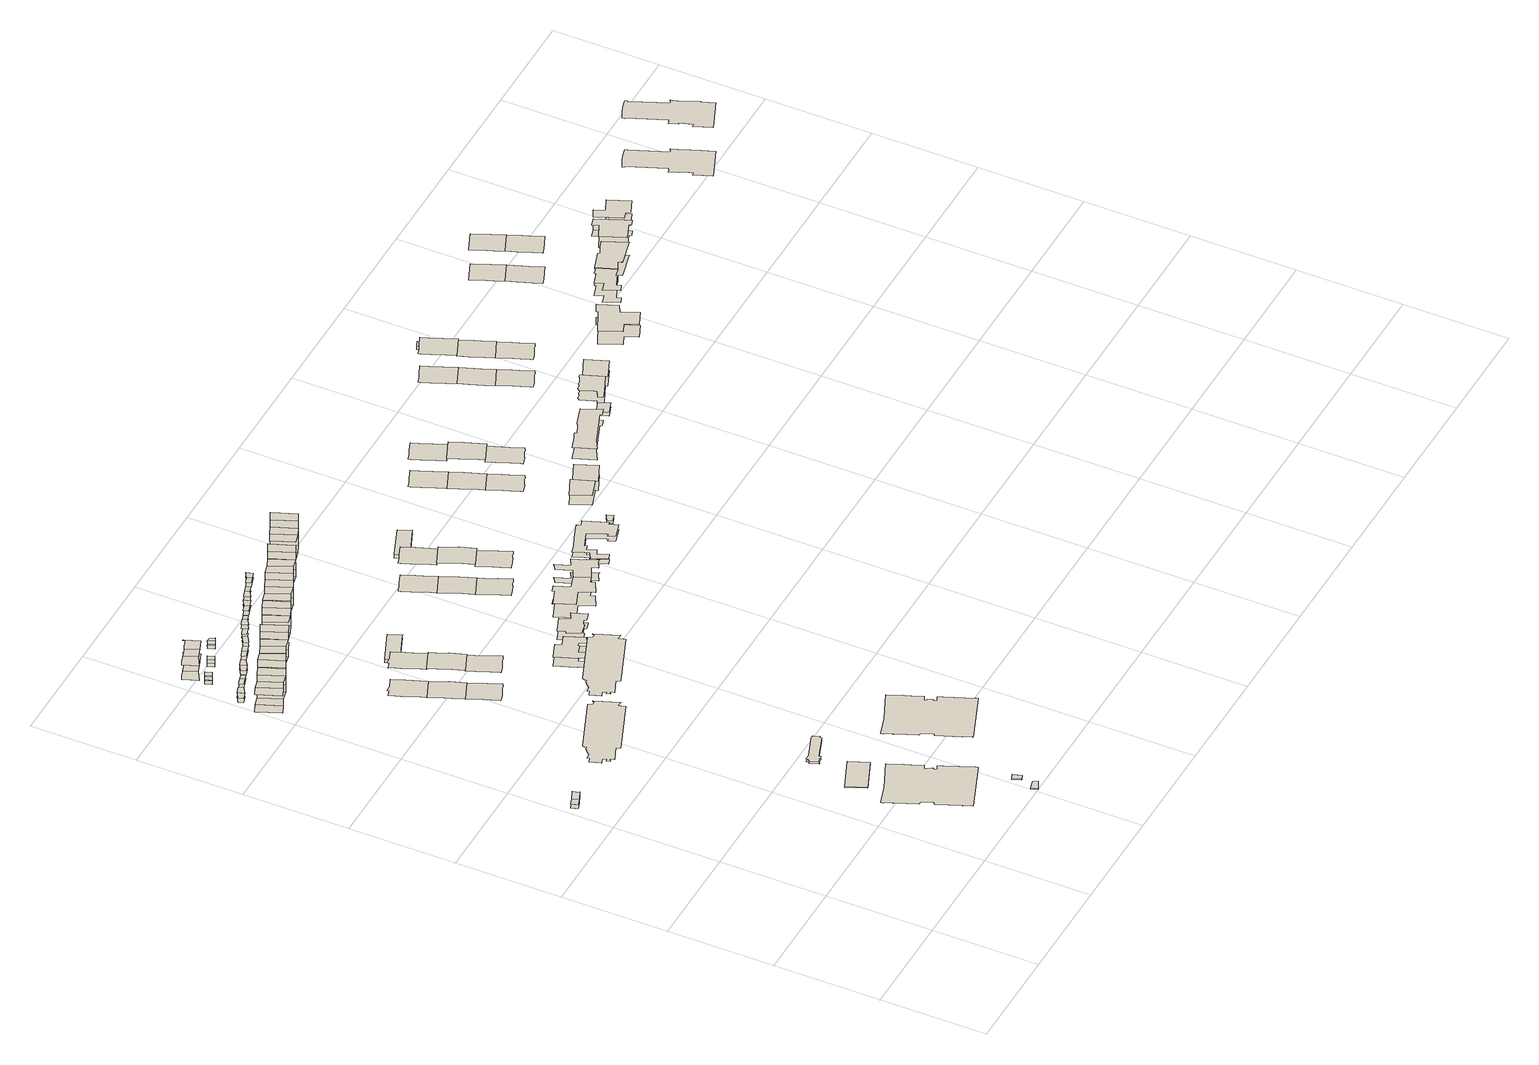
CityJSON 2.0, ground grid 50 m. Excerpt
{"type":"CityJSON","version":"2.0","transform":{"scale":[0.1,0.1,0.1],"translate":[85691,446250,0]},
"CityObjects":{
"building1":{"type":"Building","attributes":{"yearOfConstruction":"1960-01-01Z","measuredHeight":2.06,"storeysAboveGround":0},"geometry":[{"type":"MultiSurface","lod":"1.2","boundaries":[[[0,1,2,3,4]],[[5,6,7,8,9]]]}]},
"building2":{"type":"Building","attributes":{"yearOfConstruction":"1960-01-01Z","measuredHeight":2.07,"storeysAboveGround":0},"geometry":[{"type":"MultiSurface","lod":"1.2","boundaries":[[[2,10,11,12,3]],[[7,13,14,15,8]]]}]},
"building3":{"type":"Building","attributes":{"yearOfConstruction":"2009-01-01Z","measuredHeight":38.46,"storeysAboveGround":12},"geometry":[{"type":"MultiSurface","lod":"1.2","boundaries":[[[16,17,18,19,20,21,22,23,24,23,25,26,27,28,29,30,31,30,32,33,34,35,36,37,38,39,40,41,42,43,44,45,46,47]],[[48,49,50,51,52,53,54,55,56,55,57,58,59,60,61,62,63,62,64,65,66,67,68,69,70,71,72,73,74,75,76,77,78,79]]]}]},
"building4":{"type":"Building","attributes":{"yearOfConstruction":"2007-01-01Z","measuredHeight":0.472,"storeysAboveGround":0},"geometry":[{"type":"MultiSurface","lod":"1.2","boundaries":[[[80,81,82,83]],[[84,85,86,87]]]}]},
"building5":{"type":"Building","attributes":{"yearOfConstruction":"2013-01-01Z","measuredHeight":9.68,"storeysAboveGround":3},"geometry":[{"type":"MultiSurface","lod":"1.2","boundaries":[[[88,89,90,91]],[[92,93,94,95]]]}]},
"building6":{"type":"Building","attributes":{"yearOfConstruction":"2013-01-01Z","measuredHeight":2.27,"storeysAboveGround":0},"geometry":[{"type":"MultiSurface","lod":"1.2","boundaries":[[[96,97,98,99]],[[100,101,102,103]]]}]},
"building7":{"type":"Building","attributes":{"yearOfConstruction":"2009-01-01Z","measuredHeight":0.451,"storeysAboveGround":0},"geometry":[{"type":"MultiSurface","lod":"1.2","boundaries":[[[104,105,106,107]],[[108,109,110,111]]]}]},
"building8":{"type":"Building","attributes":{"yearOfConstruction":"2013-01-01Z","measuredHeight":9.21,"storeysAboveGround":3},"geometry":[{"type":"MultiSurface","lod":"1.2","boundaries":[[[112,113,89,88]],[[114,115,116,117]]]}]},
"building9":{"type":"Building","attributes":{"yearOfConstruction":"2013-01-01Z","measuredHeight":2.36,"storeysAboveGround":0},"geometry":[{"type":"MultiSurface","lod":"1.2","boundaries":[[[118,119,98,97]],[[120,121,122,123]]]}]},
"building10":{"type":"Building","attributes":{"yearOfConstruction":"1980-01-01Z","measuredHeight":0.27,"storeysAboveGround":0},"geometry":[{"type":"MultiSurface","lod":"1.2","boundaries":[[[124,125,126,127]],[[128,129,130,131]]]}]},
"building11":{"type":"Building","attributes":{"yearOfConstruction":"2013-01-01Z","measuredHeight":9.11,"storeysAboveGround":3},"geometry":[{"type":"MultiSurface","lod":"1.2","boundaries":[[[112,132,133,113]],[[134,135,136,137]]]}]},
"building12":{"type":"Building","attributes":{"yearOfConstruction":"1966-01-01Z","measuredHeight":37.51,"storeysAboveGround":12},"geometry":[{"type":"MultiSurface","lod":"1.2","boundaries":[[[138,139,140,141,142,143,144,145,146,147,148,149,150,151,152,153,154,155,156,157,158,159,160,161,162,163,164,165,166,167,168,169,170,171]],[[172,173,174,175,176,177,178,179,180,181,182,183,184,185,186,187,188,189,190,191,192,193,194,195,196,197,198,199,200,201,202,203,204,205]]]}]},
"building13":{"type":"Building","attributes":{"yearOfConstruction":"1972-01-01Z","measuredHeight":1.33,"storeysAboveGround":0},"geometry":[{"type":"MultiSurface","lod":"1.2","boundaries":[[[206,207,208,209,210,211,212,213,214,215,216,217,218,219]],[[220,221,222,223,224,225,226,227,228,229,230,231,232,233]]]}]},
"building14":{"type":"Building","attributes":{"yearOfConstruction":"1952-01-01Z","measuredHeight":2.27,"storeysAboveGround":0},"geometry":[{"type":"MultiSurface","lod":"1.2","boundaries":[[[234,235,236,237]],[[238,239,240,241]]]}]},
"building15":{"type":"Building","attributes":{"yearOfConstruction":"2013-01-01Z","measuredHeight":2.31,"storeysAboveGround":0},"geometry":[{"type":"MultiSurface","lod":"1.2","boundaries":[[[242,243,244,245]],[[246,247,248,249]]]}]},
"building16":{"type":"Building","attributes":{"yearOfConstruction":"2013-01-01Z","measuredHeight":9.08,"storeysAboveGround":3},"geometry":[{"type":"MultiSurface","lod":"1.2","boundaries":[[[250,251,133,132]],[[252,253,136,135]]]}]},
"building17":{"type":"Building","attributes":{"yearOfConstruction":"1952-01-01Z","measuredHeight":2.67,"storeysAboveGround":0},"geometry":[{"type":"MultiSurface","lod":"1.2","boundaries":[[[235,254,255,236]],[[256,257,258,259]]]}]},
"building18":{"type":"Building","attributes":{"yearOfConstruction":"1952-01-01Z","measuredHeight":8.15,"storeysAboveGround":2},"geometry":[{"type":"MultiSurface","lod":"1.2","boundaries":[[[260,261,262,263,264,265,266]],[[267,268,269,270,271,272,273]]]}]},
"building19":{"type":"Building","attributes":{"yearOfConstruction":"2013-01-01Z","measuredHeight":1.58,"storeysAboveGround":0},"geometry":[{"type":"MultiSurface","lod":"1.2","boundaries":[[[274,275,244,243]],[[276,277,278,279]]]}]},
"building20":{"type":"Building","attributes":{"yearOfConstruction":"2013-01-01Z","measuredHeight":9.53,"storeysAboveGround":3},"geometry":[{"type":"MultiSurface","lod":"1.2","boundaries":[[[280,281,251,250]],[[282,283,284,285]]]}]},
"building21":{"type":"Building","attributes":{"yearOfConstruction":"1952-01-01Z","measuredHeight":7.18,"storeysAboveGround":2},"geometry":[{"type":"MultiSurface","lod":"1.2","boundaries":[[[261,286,287,288,289,262]],[[290,291,292,293,294,295]]]}]},
"building22":{"type":"Building","attributes":{"yearOfConstruction":"2013-01-01Z","measuredHeight":2.27,"storeysAboveGround":0},"geometry":[{"type":"MultiSurface","lod":"1.2","boundaries":[[[296,297,298,299]],[[300,301,302,303]]]}]},
"building23":{"type":"Building","attributes":{"yearOfConstruction":"2013-01-01Z","measuredHeight":9.33,"storeysAboveGround":3},"geometry":[{"type":"MultiSurface","lod":"1.2","boundaries":[[[280,304,305,281]],[[306,307,308,309]]]}]},
"building24":{"type":"Building","attributes":{"yearOfConstruction":"1960-01-01Z","measuredHeight":15.46,"storeysAboveGround":5},"geometry":[{"type":"MultiSurface","lod":"1.2","boundaries":[[[310,311,312,313,314,315,316,317,318,319,320,321,322]],[[323,324,325,326,327,328,329,330,331,332,333,334,335]]]}]},
"building25":{"type":"Building","attributes":{"yearOfConstruction":"1952-01-01Z","measuredHeight":1.93,"storeysAboveGround":0},"geometry":[{"type":"MultiSurface","lod":"1.2","boundaries":[[[336,337,338,339]],[[340,341,342,343]]]}]},
"building26":{"type":"Building","attributes":{"yearOfConstruction":"1960-01-01Z","measuredHeight":16.04,"storeysAboveGround":5},"geometry":[{"type":"MultiSurface","lod":"1.2","boundaries":[[[344,345,346,314,313,347,348,349]],[[350,351,352,353,354,355,356,357]]]}]},
"building27":{"type":"Building","attributes":{"yearOfConstruction":"2013-01-01Z","measuredHeight":2.28,"storeysAboveGround":0},"geometry":[{"type":"MultiSurface","lod":"1.2","boundaries":[[[358,359,298,297]],[[360,361,302,301]]]}]},
"building28":{"type":"Building","attributes":{"yearOfConstruction":"1960-01-01Z","measuredHeight":15.62,"storeysAboveGround":5},"geometry":[{"type":"MultiSurface","lod":"1.2","boundaries":[[[349,362,363,364,365,366,367,368,369,370,371,372,373,344]],[[374,375,376,377,378,379,380,381,382,383,384,385,386,387]]]}]},
"building29":{"type":"Building","attributes":{"yearOfConstruction":"1952-01-01Z","measuredHeight":2.14,"storeysAboveGround":0},"geometry":[{"type":"MultiSurface","lod":"1.2","boundaries":[[[337,388,389,338]],[[390,391,392,393]]]}]},
"building30":{"type":"Building","attributes":{"yearOfConstruction":"2013-01-01Z","measuredHeight":9.62,"storeysAboveGround":3},"geometry":[{"type":"MultiSurface","lod":"1.2","boundaries":[[[394,395,305,304]],[[396,397,398,399]]]}]},
"building31":{"type":"Building","attributes":{"yearOfConstruction":"1952-01-01Z","measuredHeight":7.23,"storeysAboveGround":2},"geometry":[{"type":"MultiSurface","lod":"1.2","boundaries":[[[286,400,401,402,403,404,405,287]],[[291,406,407,408,409,410,411,292]]]}]},
"building32":{"type":"Building","attributes":{"yearOfConstruction":"2013-01-01Z","measuredHeight":2.26,"storeysAboveGround":0},"geometry":[{"type":"MultiSurface","lod":"1.2","boundaries":[[[412,413,414,415]],[[416,417,418,419]]]}]},
"building33":{"type":"Building","attributes":{"yearOfConstruction":"2013-01-01Z","measuredHeight":9.36,"storeysAboveGround":3},"geometry":[{"type":"MultiSurface","lod":"1.2","boundaries":[[[394,420,421,395]],[[422,423,424,425]]]}]},
"building34":{"type":"Building","attributes":{"yearOfConstruction":"2013-01-01Z","measuredHeight":2.31,"storeysAboveGround":0},"geometry":[{"type":"MultiSurface","lod":"1.2","boundaries":[[[426,427,414,413]],[[428,429,418,417]]]}]},
"building35":{"type":"Building","attributes":{"yearOfConstruction":"1952-01-01Z","measuredHeight":2.43,"storeysAboveGround":0},"geometry":[{"type":"MultiSurface","lod":"1.2","boundaries":[[[430,431,432,433]],[[434,435,436,437]]]}]},
"building36":{"type":"Building","attributes":{"yearOfConstruction":"2013-01-01Z","measuredHeight":9.59,"storeysAboveGround":3},"geometry":[{"type":"MultiSurface","lod":"1.2","boundaries":[[[438,439,421,420]],[[440,441,442,443]]]}]},
"building37":{"type":"Building","attributes":{"yearOfConstruction":"1952-01-01Z","measuredHeight":2.3,"storeysAboveGround":0},"geometry":[{"type":"MultiSurface","lod":"1.2","boundaries":[[[431,444,445,432]],[[446,447,448,449]]]}]},
"building38":{"type":"Building","attributes":{"yearOfConstruction":"2013-01-01Z","measuredHeight":2.31,"storeysAboveGround":0},"geometry":[{"type":"MultiSurface","lod":"1.2","boundaries":[[[450,451,452,453]],[[454,455,456,457]]]}]},
"building39":{"type":"Building","attributes":{"yearOfConstruction":"2013-01-01Z","measuredHeight":9.55,"storeysAboveGround":3},"geometry":[{"type":"MultiSurface","lod":"1.2","boundaries":[[[458,459,439,438]],[[460,461,462,463]]]}]},
"building40":{"type":"Building","attributes":{"yearOfConstruction":"2013-01-01Z","measuredHeight":2.29,"storeysAboveGround":0},"geometry":[{"type":"MultiSurface","lod":"1.2","boundaries":[[[464,465,466,467]],[[468,469,470,471]]]}]},
"building41":{"type":"Building","attributes":{"yearOfConstruction":"1960-01-01Z","measuredHeight":1.86,"storeysAboveGround":0},"geometry":[{"type":"MultiSurface","lod":"1.2","boundaries":[[[472,473,474,475,476]],[[477,478,479,480,481]]]}]},
"building42":{"type":"Building","attributes":{"yearOfConstruction":"2013-01-01Z","measuredHeight":9.48,"storeysAboveGround":3},"geometry":[{"type":"MultiSurface","lod":"1.2","boundaries":[[[482,483,484,485]],[[486,487,488,489]]]}]},
"building43":{"type":"Building","attributes":{"yearOfConstruction":"2013-01-01Z","measuredHeight":2.28,"storeysAboveGround":0},"geometry":[{"type":"MultiSurface","lod":"1.2","boundaries":[[[490,491,492,493]],[[494,495,496,497]]]}]},
"building44":{"type":"Building","attributes":{"yearOfConstruction":"2013-01-01Z","measuredHeight":9.69,"storeysAboveGround":3},"geometry":[{"type":"MultiSurface","lod":"1.2","boundaries":[[[482,498,499,483]],[[500,501,502,503]]]}]},
"building45":{"type":"Building","attributes":{"yearOfConstruction":"2013-01-01Z","measuredHeight":1.68,"storeysAboveGround":0},"geometry":[{"type":"MultiSurface","lod":"1.2","boundaries":[[[504,505,492,491]],[[506,507,508,509]]]}]},
"building46":{"type":"Building","attributes":{"yearOfConstruction":"1966-01-01Z","measuredHeight":5.13,"storeysAboveGround":1},"geometry":[{"type":"MultiSurface","lod":"1.2","boundaries":[[[510,511,512,513,514,515,516,517,518,519,520,521,522,523,524,525,526]],[[527,528,529,530,531,532,533,534,535,536,537,538,539,540,541,542,543]]]}]},
"building47":{"type":"Building","attributes":{"yearOfConstruction":"2013-01-01Z","measuredHeight":9.5,"storeysAboveGround":3},"geometry":[{"type":"MultiSurface","lod":"1.2","boundaries":[[[544,545,499,498]],[[546,547,548,549]]]}]},
"building48":{"type":"Building","attributes":{"yearOfConstruction":"2013-01-01Z","measuredHeight":2.3,"storeysAboveGround":0},"geometry":[{"type":"MultiSurface","lod":"1.2","boundaries":[[[550,551,552,553]],[[554,555,556,557]]]}]},
"building49":{"type":"Building","attributes":{"yearOfConstruction":"2013-01-01Z","measuredHeight":9.77,"storeysAboveGround":3},"geometry":[{"type":"MultiSurface","lod":"1.2","boundaries":[[[544,558,559,545]],[[560,561,562,563]]]}]},
"building50":{"type":"Building","attributes":{"yearOfConstruction":"2013-01-01Z","measuredHeight":2.37,"storeysAboveGround":0},"geometry":[{"type":"MultiSurface","lod":"1.2","boundaries":[[[564,565,552,551]],[[566,567,568,569]]]}]},
"building51":{"type":"Building","attributes":{"yearOfConstruction":"2013-01-01Z","measuredHeight":9.67,"storeysAboveGround":3},"geometry":[{"type":"MultiSurface","lod":"1.2","boundaries":[[[570,571,559,558]],[[572,573,574,575]]]}]},
"building52":{"type":"Building","attributes":{"yearOfConstruction":"2013-01-01Z","measuredHeight":2.3,"storeysAboveGround":0},"geometry":[{"type":"MultiSurface","lod":"1.2","boundaries":[[[576,577,578,579]],[[580,581,582,583]]]}]},
"building53":{"type":"Building","attributes":{"yearOfConstruction":"2013-01-01Z","measuredHeight":9.61,"storeysAboveGround":3},"geometry":[{"type":"MultiSurface","lod":"1.2","boundaries":[[[570,584,585,571]],[[586,587,588,589]]]}]},
"building54":{"type":"Building","attributes":{"yearOfConstruction":"1989-01-01Z","measuredHeight":4.9,"storeysAboveGround":1},"geometry":[{"type":"MultiSurface","lod":"1.2","boundaries":[[[590,591,592,593,594,595,596,597,598,599,600,601,602,603,604,605]],[[606,607,608,609,610,611,612,613,614,615,616,617,618,619,620,621]]]}]},
"building55":{"type":"Building","attributes":{"yearOfConstruction":"2013-01-01Z","measuredHeight":2.29,"storeysAboveGround":0},"geometry":[{"type":"MultiSurface","lod":"1.2","boundaries":[[[622,623,578,577]],[[624,625,582,581]]]}]},
"building56":{"type":"Building","attributes":{"yearOfConstruction":"2013-01-01Z","measuredHeight":9.56,"storeysAboveGround":3},"geometry":[{"type":"MultiSurface","lod":"1.2","boundaries":[[[626,627,585,584]],[[628,629,588,587]]]}]},
"building57":{"type":"Building","attributes":{"yearOfConstruction":"2013-01-01Z","measuredHeight":2.38,"storeysAboveGround":0},"geometry":[{"type":"MultiSurface","lod":"1.2","boundaries":[[[630,631,632,633]],[[634,635,636,637]]]}]},
"building58":{"type":"Building","attributes":{"yearOfConstruction":"2013-01-01Z","measuredHeight":9.59,"storeysAboveGround":3},"geometry":[{"type":"MultiSurface","lod":"1.2","boundaries":[[[638,639,627,626]],[[640,641,629,628]]]}]},
"building59":{"type":"Building","attributes":{"yearOfConstruction":"2013-01-01Z","measuredHeight":2.32,"storeysAboveGround":0},"geometry":[{"type":"MultiSurface","lod":"1.2","boundaries":[[[631,642,643,632]],[[644,645,646,647]]]}]},
"building60":{"type":"Building","attributes":{"yearOfConstruction":"2013-01-01Z","measuredHeight":9.37,"storeysAboveGround":3},"geometry":[{"type":"MultiSurface","lod":"1.2","boundaries":[[[648,649,639,638]],[[650,651,652,653]]]}]},
"building61":{"type":"Building","attributes":{"yearOfConstruction":"2013-01-01Z","measuredHeight":9.55,"storeysAboveGround":3},"geometry":[{"type":"MultiSurface","lod":"1.2","boundaries":[[[648,654,655,649]],[[656,657,658,659]]]}]},
"building62":{"type":"Building","attributes":{"yearOfConstruction":"1961-01-01Z","measuredHeight":7.55,"storeysAboveGround":2},"geometry":[{"type":"MultiSurface","lod":"1.2","boundaries":[[[660,661,662,663,664,665,666,667,668,669,670,671]],[[672,673,674,675,676,677,678,679,680,681,682,683]]]}]},
"building63":{"type":"Building","attributes":{"yearOfConstruction":"1960-01-01Z","measuredHeight":15.61,"storeysAboveGround":5},"geometry":[{"type":"MultiSurface","lod":"1.2","boundaries":[[[684,685,686,687,688,689,690,691,692,693,694]],[[695,696,697,698,699,700,701,702,703,704,705]]]}]},
"building64":{"type":"Building","attributes":{"yearOfConstruction":"1960-01-01Z","measuredHeight":16.68,"storeysAboveGround":5},"geometry":[{"type":"MultiSurface","lod":"1.2","boundaries":[[[706,707,708,689,688,709,710,711]],[[712,713,714,715,716,717,718,719]]]}]},
"building65":{"type":"Building","attributes":{"yearOfConstruction":"2013-01-01Z","measuredHeight":9.55,"storeysAboveGround":3},"geometry":[{"type":"MultiSurface","lod":"1.2","boundaries":[[[720,721,655,654]],[[722,723,658,657]]]}]},
"building66":{"type":"Building","attributes":{"yearOfConstruction":"1960-01-01Z","measuredHeight":15.51,"storeysAboveGround":5},"geometry":[{"type":"MultiSurface","lod":"1.2","boundaries":[[[711,724,725,726,727,728,729,730,731,732,733,734,706]],[[735,736,737,738,739,740,741,742,743,744,745,746,747]]]}]},
"building67":{"type":"Building","attributes":{"yearOfConstruction":"2013-01-01Z","measuredHeight":9.9,"storeysAboveGround":3},"geometry":[{"type":"MultiSurface","lod":"1.2","boundaries":[[[748,749,750,751]],[[752,753,754,755]]]}]},
"building68":{"type":"Building","attributes":{"yearOfConstruction":"2013-01-01Z","measuredHeight":9.58,"storeysAboveGround":3},"geometry":[{"type":"MultiSurface","lod":"1.2","boundaries":[[[756,757,750,749]],[[758,759,760,761]]]}]},
"building69":{"type":"Building","attributes":{"yearOfConstruction":"1961-01-01Z","measuredHeight":7.26,"storeysAboveGround":2},"geometry":[{"type":"MultiSurface","lod":"1.2","boundaries":[[[667,762,763,764,765,766,767,768,769,770,771,772,773,668]],[[774,775,776,777,778,779,780,781,782,783,784,785,786,787]]]}]},
"building70":{"type":"Building","attributes":{"yearOfConstruction":"2013-01-01Z","measuredHeight":9.67,"storeysAboveGround":3},"geometry":[{"type":"MultiSurface","lod":"1.2","boundaries":[[[788,789,757,756]],[[790,791,792,793]]]}]},
"building71":{"type":"Building","attributes":{"yearOfConstruction":"2013-01-01Z","measuredHeight":9.61,"storeysAboveGround":3},"geometry":[{"type":"MultiSurface","lod":"1.2","boundaries":[[[794,795,789,788]],[[796,797,798,799]]]}]},
"building72":{"type":"Building","attributes":{"yearOfConstruction":"1960-01-01Z","measuredHeight":1.83,"storeysAboveGround":0},"geometry":[{"type":"MultiSurface","lod":"1.2","boundaries":[[[800,801,802,803,804]],[[805,806,807,808,809]]]}]},
"building73":{"type":"Building","attributes":{"yearOfConstruction":"1966-01-01Z","measuredHeight":2.84,"storeysAboveGround":0},"geometry":[{"type":"MultiSurface","lod":"1.2","boundaries":[[[810,811,812,813,812,814,815,816,817,818,819,820,821,822,823,824,825,826,827,828,829,830,831,832,833,834,835,836,837,838,839]],[[840,841,842,843,842,844,845,846,847,848,849,850,851,852,853,854,855,856,857,858,859,860,861,862,863,864,865,866,867,868,869]]]}]},
"building74":{"type":"Building","attributes":{"yearOfConstruction":"1972-01-01Z","measuredHeight":1.71,"storeysAboveGround":0},"geometry":[{"type":"MultiSurface","lod":"1.2","boundaries":[[[870,871,872,873]],[[874,875,876,877]]]}]},
"building75":{"type":"Building","attributes":{"yearOfConstruction":"1963-01-01Z","measuredHeight":5.32,"storeysAboveGround":1},"geometry":[{"type":"MultiSurface","lod":"1.2","boundaries":[[[878,879,880,881,882]],[[883,884,885,886,887]]]}]},
"building76":{"type":"Building","attributes":{"yearOfConstruction":"1960-01-01Z","measuredHeight":15.4,"storeysAboveGround":5},"geometry":[{"type":"MultiSurface","lod":"1.2","boundaries":[[[888,889,890,891,892,893,894,895,896,897,898]],[[899,900,901,902,903,904,905,906,907,908,909]]]}]},
"building77":{"type":"Building","attributes":{"yearOfConstruction":"1960-01-01Z","measuredHeight":16.8,"storeysAboveGround":5},"geometry":[{"type":"MultiSurface","lod":"1.2","boundaries":[[[910,911,912,892,891,913,914,915]],[[916,917,918,919,920,921,922,923]]]}]},
"building78":{"type":"Building","attributes":{"yearOfConstruction":"1960-01-01Z","measuredHeight":15.48,"storeysAboveGround":5},"geometry":[{"type":"MultiSurface","lod":"1.2","boundaries":[[[915,924,925,926,927,928,929,930,931,932,933,934,935,910]],[[936,937,938,939,940,941,942,943,944,945,946,947,948,949]]]}]},
"building79":{"type":"Building","attributes":{"yearOfConstruction":"1964-01-01Z","measuredHeight":5.35,"storeysAboveGround":1},"geometry":[{"type":"MultiSurface","lod":"1.2","boundaries":[[[950,951,880,879,952]],[[953,954,955,956,957]]]}]},
"building80":{"type":"Building","attributes":{"yearOfConstruction":"1983-01-01Z","measuredHeight":6.07,"storeysAboveGround":2},"geometry":[{"type":"MultiSurface","lod":"1.2","boundaries":[[[958,959,960,961,962,963,964,965,966,967,968,969,970,971,972,973]],[[974,975,976,977,978,979,980,981,982,983,984,985,986,987,988,989]]]}]},
"building81":{"type":"Building","attributes":{"yearOfConstruction":"1963-01-01Z","measuredHeight":2.1,"storeysAboveGround":0},"geometry":[{"type":"MultiSurface","lod":"1.2","boundaries":[[[990,991,992,993]],[[994,995,996,997]]]}]},
"building82":{"type":"Building","attributes":{"yearOfConstruction":"1963-01-01Z","measuredHeight":5.39,"storeysAboveGround":1},"geometry":[{"type":"MultiSurface","lod":"1.2","boundaries":[[[998,999,993,1000,1001,1002,1003,1004,1005,1006,1007,1008,1009,1010,1011]],[[1012,1013,1014,1015,1016,1017,1018,1019,1020,1021,1022,1023,1024,1025,1026]]]}]},
"building83":{"type":"Building","attributes":{"yearOfConstruction":"1960-01-01Z","measuredHeight":15.9,"storeysAboveGround":5},"geometry":[{"type":"MultiSurface","lod":"1.2","boundaries":[[[1027,1028,1029,1030,1031,1032,1033,1034,1035,1036,1037]],[[1038,1039,1040,1041,1042,1043,1044,1045,1046,1047,1048]]]}]},
"building84":{"type":"Building","attributes":{"yearOfConstruction":"1960-01-01Z","measuredHeight":15.49,"storeysAboveGround":5},"geometry":[{"type":"MultiSurface","lod":"1.2","boundaries":[[[1049,1050,1051,1052,1053,1054,1027,1037]],[[1055,1056,1057,1058,1059,1060,1061,1062]]]}]},
"building85":{"type":"Building","attributes":{"yearOfConstruction":"1960-01-01Z","measuredHeight":15.41,"storeysAboveGround":5},"geometry":[{"type":"MultiSurface","lod":"1.2","boundaries":[[[1063,1064,1052,1051,1065,1066,1067,1068,1069,1070,1071,1072,1073,1074]],[[1075,1076,1077,1078,1079,1080,1081,1082,1083,1084,1085,1086,1087,1088]]]}]},
"building86":{"type":"Building","attributes":{"yearOfConstruction":"1963-01-01Z","measuredHeight":5.42,"storeysAboveGround":1},"geometry":[{"type":"MultiSurface","lod":"1.2","boundaries":[[[1089,1090,1003,1002,1091]],[[1092,1093,1018,1017,1094]]]}]},
"building87":{"type":"Building","attributes":{"yearOfConstruction":"1960-01-01Z","measuredHeight":1.79,"storeysAboveGround":0},"geometry":[{"type":"MultiSurface","lod":"1.2","boundaries":[[[1095,1096,1097,1098]],[[1099,1100,1101,1102]]]}]},
"building88":{"type":"Building","attributes":{"yearOfConstruction":"1964-01-01Z","measuredHeight":7.16,"storeysAboveGround":2},"geometry":[{"type":"MultiSurface","lod":"1.2","boundaries":[[[1103,1104,1105,1106,1107,1108,1109,1110,1111,1112,1110,1113,1114,1115,1116]],[[1117,1118,1119,1120,1121,1122,1123,1124,1125,1126,1124,1127,1128,1129,1130]]]}]},
"building89":{"type":"Building","attributes":{"yearOfConstruction":"1961-01-01Z","measuredHeight":6.9,"storeysAboveGround":2},"geometry":[{"type":"MultiSurface","lod":"1.2","boundaries":[[[1131,1132,1133,1134,1135,1136,1137,1138,1139,1140,1141,1142,1143,1144,1145,1146,1147,1148,1149,1150]],[[1151,1152,1153,1154,1155,1156,1157,1158,1159,1160,1161,1162,1163,1164,1165,1166,1167,1168,1169,1170]]]}]},
"building90":{"type":"Building","attributes":{"yearOfConstruction":"1960-01-01Z","measuredHeight":16.82,"storeysAboveGround":5},"geometry":[{"type":"MultiSurface","lod":"1.2","boundaries":[[[1171,1172,1173,1174,1175,1176,1177,1178]],[[1179,1180,1181,1182,1183,1184,1185,1186]]]}]},
"building91":{"type":"Building","attributes":{"yearOfConstruction":"1960-01-01Z","measuredHeight":16.82,"storeysAboveGround":5},"geometry":[{"type":"MultiSurface","lod":"1.2","boundaries":[[[1187,1188,1174,1173,1189,1190,1191,1192,1193,1194,1195,1196,1197]],[[1198,1199,1182,1181,1200,1201,1202,1203,1204,1205,1206,1207,1208]]]}]},
"building92":{"type":"Building","attributes":{"yearOfConstruction":"1961-01-01Z","measuredHeight":7.3,"storeysAboveGround":2},"geometry":[{"type":"MultiSurface","lod":"1.2","boundaries":[[[1209,1210,1211,1212,1213,1214,1215,1216,1217,1218,1219,1220,1141,1140]],[[1221,1222,1223,1224,1225,1226,1227,1228,1229,1230,1231,1232,1233,1234]]]}]},
"building93":{"type":"Building","attributes":{"yearOfConstruction":"1987-01-01Z","measuredHeight":6.07,"storeysAboveGround":2},"geometry":[{"type":"MultiSurface","lod":"1.2","boundaries":[[[1235,1236,1237,1238,1239,1240,1241,1242,1243]],[[1244,1245,1246,1247,1248,1249,1250,1251,1252]]]}]},
"building94":{"type":"Building","attributes":{"yearOfConstruction":"1987-01-01Z","measuredHeight":7.32,"storeysAboveGround":2},"geometry":[{"type":"MultiSurface","lod":"1.2","boundaries":[[[1253,1254,1255,1256,1257,1258,1240,1239]],[[1259,1260,1261,1262,1263,1264,1265,1266]]]}]},
"building95":{"type":"Building","attributes":{"yearOfConstruction":"1965-01-01Z","measuredHeight":27.18,"storeysAboveGround":9},"geometry":[{"type":"MultiSurface","lod":"1.2","boundaries":[[[1267,1268,1269,1270,1271,1272,1273,1274,1275,1276,1277,1278,1279,1280,1281,1282,1283,1284,1285,1286,1287,1288,1289,1290,1291,1292,1293,1294,1295,1296]],[[1297,1298,1299,1300,1301,1302,1303,1304,1305,1306,1307,1308,1309,1310,1311,1312,1313,1314,1315,1316,1317,1318,1319,1320,1321,1322,1323,1324,1325,1326]]]}]}
},
"vertices":[
[42,1700,0],[48,1690,0],[78,1700,0],[66,1730,0],[37,1720,0],[42,1700,21],[48,1690,21],[78,1700,21],[66,1730,21],[37,1720,21],
[122,1720,0],[121,1720,0],[111,1750,0],[122,1720,21],[121,1720,21],[111,1750,21],
[933,520,0],[909,580,0],[879,650,0],[739,590,0],[647,560,0],[649,550,0],[651,550,0],[667,510,0],[665,510,0],[668,510,0],[710,410,0],[722,410,0],[746,360,0],[735,350,0],[781,240,0],[780,240,0],[783,240,0],[798,200,0],[797,200,0],[799,200,0],[1031,290,0],[1029,300,0],[1028,300,0],[973,430,0],[963,450,0],[941,440,0],[936,450,0],[942,460,0],[931,480,0],[925,480,0],[921,490,0],[943,500,0],[933,520,385],[909,580,385],[879,650,385],[739,590,385],[647,560,385],[649,550,385],[651,550,385],[667,510,385],[665,510,385],[668,510,385],[710,410,385],[722,410,385],[746,360,385],[735,350,385],[781,240,385],[780,240,385],[783,240,385],[798,200,385],[797,200,385],[799,200,385],[1031,290,385],[1029,300,385],[1028,300,385],[973,430,385],[963,450,385],[941,440,385],[936,450,385],[942,460,385],[931,480,385],[925,480,385],[921,490,385],[943,500,385],
[705,650,0],[853,710,0],[815,800,0],[667,740,0],[705,650,5],[853,710,5],[815,800,5],[667,740,5],
[90,3100,0],[45,3210,0],[3,3190,0],[48,3080,0],[90,3100,97],[45,3210,97],[3,3190,97],[48,3080,97],
[37,3260,0],[67,3270,0],[58,3300,0],[28,3280,0],[37,3260,23],[67,3270,23],[58,3300,23],[28,3280,23],
[1014,0,0],[1055,20,0],[1045,40,0],[1004,30,0],[1014,0,5],[1055,20,5],[1045,40,5],[1004,30,5],
[132,3120,0],[87,3220,0],[132,3120,92],[87,3220,92],[45,3210,92],[90,3100,92],
[97,3290,0],[87,3310,0],[97,3290,24],[87,3310,24],[58,3300,24],[67,3270,24],
[1041,90,0],[1064,100,0],[1049,140,0],[1025,130,0],[1041,90,3],[1064,100,3],[1049,140,3],[1025,130,3],
[174,3130,0],[128,3240,0],[132,3120,91],[174,3130,91],[128,3240,91],[87,3220,91],
[413,1830,0],[405,1830,0],[399,1820,0],[395,1820,0],[378,1800,0],[370,1800,0],[361,1800,0],[356,1800,0],[360,1790,0],[337,1780,0],[355,1730,0],[379,1740,0],[384,1730,0],[385,1720,0],[375,1720,0],[382,1700,0],[392,1710,0],[398,1690,0],[467,1720,0],[477,1700,0],[727,1800,0],[723,1810,0],[717,1830,0],[737,1830,0],[738,1830,0],[741,1830,0],[696,1940,0],[693,1940,0],[694,1930,0],[676,1930,0],[667,1950,0],[419,1850,0],[416,1840,0],[421,1830,0],[413,1830,375],[405,1830,375],[399,1820,375],[395,1820,375],[378,1800,375],[370,1800,375],[361,1800,375],[356,1800,375],[360,1790,375],[337,1780,375],[355,1730,375],[379,1740,375],[384,1730,375],[385,1720,375],[375,1720,375],[382,1700,375],[392,1710,375],[398,1690,375],[467,1720,375],[477,1700,375],[727,1800,375],[723,1810,375],[717,1830,375],[737,1830,375],[738,1830,375],[741,1830,375],[696,1940,375],[693,1940,375],[694,1930,375],[676,1930,375],[667,1950,375],[419,1850,375],[416,1840,375],[421,1830,375],
[892,970,0],[903,970,0],[892,1000,0],[880,1000,0],[877,1000,0],[769,960,0],[745,960,0],[745,950,0],[738,940,0],[755,900,0],[763,910,0],[787,910,0],[787,920,0],[895,960,0],[892,970,13],[903,970,13],[892,1000,13],[880,1000,13],[877,1000,13],[769,960,13],[745,960,13],[745,950,13],[738,940,13],[755,900,13],[763,910,13],[787,910,13],[787,920,13],[895,960,13],
[83,3430,0],[103,3440,0],[91,3470,0],[72,3460,0],[83,3430,23],[103,3440,23],[91,3470,23],[72,3460,23],
[121,3300,0],[150,3310,0],[141,3330,0],[111,3320,0],[121,3300,23],[150,3310,23],[141,3330,23],[111,3320,23],
[216,3150,0],[170,3260,0],[216,3150,91],[170,3260,91],
[123,3450,0],[111,3480,0],[103,3440,27],[123,3450,27],[111,3480,27],[91,3470,27],
[80,3490,0],[133,3520,0],[105,3580,0],[104,3580,0],[78,3570,0],[77,3570,0],[53,3560,0],[80,3490,82],[133,3520,82],[105,3580,82],[104,3580,82],[78,3570,82],[77,3570,82],[53,3560,82],
[180,3320,0],[170,3340,0],[180,3320,16],[170,3340,16],[141,3330,16],[150,3310,16],
[258,3170,0],[212,3280,0],[258,3170,95],[212,3280,95],[170,3260,95],[216,3150,95],
[186,3540,0],[159,3600,0],[134,3590,0],[107,3580,0],[133,3520,72],[186,3540,72],[159,3600,72],[134,3590,72],[107,3580,72],[105,3580,72],
[203,3330,0],[233,3340,0],[224,3370,0],[194,3350,0],[203,3330,23],[233,3340,23],[224,3370,23],[194,3350,23],
[299,3190,0],[254,3290,0],[258,3170,93],[299,3190,93],[254,3290,93],[212,3280,93],
[349,2730,0],[366,2680,0],[390,2630,0],[408,2580,0],[504,2620,0],[479,2680,0],[468,2710,0],[442,2770,0],[397,2750,0],[396,2750,0],[374,2750,0],[375,2740,0],[346,2730,0],[349,2730,155],[366,2680,155],[390,2630,155],[408,2580,155],[504,2620,155],[479,2680,155],[468,2710,155],[442,2770,155],[397,2750,155],[396,2750,155],[374,2750,155],[375,2740,155],[346,2730,155],
[189,3470,0],[208,3480,0],[196,3510,0],[177,3500,0],[189,3470,19],[208,3480,19],[196,3510,19],[177,3500,19],
[565,2470,0],[540,2540,0],[529,2560,0],[426,2540,0],[450,2480,0],[469,2430,0],[565,2470,160],[540,2540,160],[529,2560,160],[504,2620,160],[408,2580,160],[426,2540,160],[450,2480,160],[469,2430,160],
[263,3360,0],[253,3380,0],[263,3360,23],[253,3380,23],
[488,2390,0],[511,2330,0],[528,2290,0],[530,2290,0],[559,2300,0],[582,2310,0],[581,2310,0],[602,2320,0],[611,2320,0],[627,2330,0],[600,2390,0],[590,2410,0],[469,2430,156],[488,2390,156],[511,2330,156],[528,2290,156],[530,2290,156],[559,2300,156],[582,2310,156],[581,2310,156],[602,2320,156],[611,2320,156],[627,2330,156],[600,2390,156],[590,2410,156],[565,2470,156],
[228,3490,0],[216,3520,0],[208,3480,21],[228,3490,21],[216,3520,21],[196,3510,21],
[341,3210,0],[296,3310,0],[341,3210,96],[296,3310,96],[254,3290,96],[299,3190,96],
[239,3560,0],[211,3630,0],[209,3630,0],[210,3620,0],[183,3610,0],[182,3610,0],[239,3560,72],[211,3630,72],[209,3630,72],[210,3620,72],[183,3610,72],[182,3610,72],
[286,3370,0],[316,3380,0],[306,3400,0],[277,3390,0],[286,3370,23],[316,3380,23],[306,3400,23],[277,3390,23],
[383,3220,0],[338,3330,0],[341,3210,94],[383,3220,94],[338,3330,94],[296,3310,94],
[345,3390,0],[336,3410,0],[345,3390,23],[336,3410,23],
[294,3520,0],[313,3530,0],[301,3560,0],[282,3550,0],[294,3520,24],[313,3530,24],[301,3560,24],[282,3550,24],
[425,3240,0],[380,3350,0],[425,3240,96],[380,3350,96],[338,3330,96],[383,3220,96],
[333,3540,0],[321,3560,0],[313,3530,23],[333,3540,23],[321,3560,23],[301,3560,23],
[361,3420,0],[371,3400,0],[401,3420,0],[392,3440,0],[361,3420,23],[371,3400,23],[401,3420,23],[392,3440,23],
[467,3260,0],[422,3370,0],[467,3260,95],[422,3370,95],[380,3350,95],[425,3240,95],
[414,3430,0],[445,3440,0],[435,3460,0],[405,3450,0],[414,3430,23],[445,3440,23],[435,3460,23],[405,3450,23],
[556,2780,0],[703,2840,0],[704,2840,0],[679,2900,0],[532,2840,0],[556,2780,19],[703,2840,19],[704,2840,19],[679,2900,19],[532,2840,19],
[525,3280,0],[480,3390,0],[439,3370,0],[484,3270,0],[525,3280,95],[480,3390,95],[439,3370,95],[484,3270,95],
[470,3450,0],[500,3470,0],[490,3490,0],[461,3480,0],[470,3450,23],[500,3470,23],[490,3490,23],[461,3480,23],
[567,3300,0],[522,3410,0],[525,3280,97],[567,3300,97],[522,3410,97],[480,3390,97],
[529,3480,0],[520,3500,0],[529,3480,17],[520,3500,17],[490,3490,17],[500,3470,17],
[826,2190,0],[863,2090,0],[866,2090,0],[876,2070,0],[886,2070,0],[908,2070,0],[912,2080,0],[901,2110,0],[938,2120,0],[937,2130,0],[954,2130,0],[966,2100,0],[1000,2120,0],[962,2210,0],[911,2190,0],[899,2220,0],[825,2190,0],[826,2190,51],[863,2090,51],[866,2090,51],[876,2070,51],[886,2070,51],[908,2070,51],[912,2080,51],[901,2110,51],[938,2120,51],[937,2130,51],[954,2130,51],[966,2100,51],[1000,2120,51],[962,2210,51],[911,2190,51],[899,2220,51],[825,2190,51],
[609,3320,0],[564,3430,0],[609,3320,95],[564,3430,95],[522,3410,95],[567,3300,95],
[553,3490,0],[583,3500,0],[573,3520,0],[544,3510,0],[553,3490,23],[583,3500,23],[573,3520,23],[544,3510,23],
[651,3340,0],[606,3440,0],[609,3320,98],[651,3340,98],[606,3440,98],[564,3430,98],
[612,3510,0],[603,3540,0],[612,3510,24],[603,3540,24],[573,3520,24],[583,3500,24],
[693,3350,0],[648,3460,0],[693,3350,97],[648,3460,97],[606,3440,97],[651,3340,97],
[636,3520,0],[666,3540,0],[656,3560,0],[627,3550,0],[636,3520,23],[666,3540,23],[656,3560,23],[627,3550,23],
[735,3370,0],[690,3480,0],[693,3350,96],[735,3370,96],[690,3480,96],[648,3460,96],
[1018,2150,0],[1063,2160,0],[1064,2160,0],[1074,2170,0],[1073,2170,0],[1099,2180,0],[1104,2170,0],[1139,2180,0],[1140,2180,0],[1114,2250,0],[1113,2250,0],[1080,2230,0],[1059,2280,0],[985,2250,0],[1000,2220,0],[991,2210,0],[1018,2150,49],[1063,2160,49],[1064,2160,49],[1074,2170,49],[1073,2170,49],[1099,2180,49],[1104,2170,49],[1139,2180,49],[1140,2180,49],[1114,2250,49],[1113,2250,49],[1080,2230,49],[1059,2280,49],[985,2250,49],[1000,2220,49],[991,2210,49],
[695,3550,0],[686,3570,0],[695,3550,23],[686,3570,23],
[776,3390,0],[731,3500,0],[776,3390,96],[731,3500,96],
[719,3560,0],[749,3570,0],[739,3590,0],[710,3580,0],[719,3560,24],[749,3570,24],[739,3590,24],[710,3580,24],
[818,3410,0],[773,3510,0],[818,3410,96],[773,3510,96],
[778,3580,0],[769,3610,0],[749,3570,23],[778,3580,23],[769,3610,23],[739,3590,23],
[860,3420,0],[815,3530,0],[860,3420,94],[815,3530,94],[773,3510,94],[818,3410,94],
[902,3440,0],[857,3550,0],[860,3420,96],[902,3440,96],[857,3550,96],[815,3530,96],
[1185,2360,0],[1109,2330,0],[1145,2240,0],[1221,2270,0],[1251,2200,0],[1309,2230,0],[1301,2250,0],[1329,2260,0],[1299,2330,0],[1239,2310,0],[1209,2380,0],[1181,2370,0],[1185,2360,75],[1109,2330,75],[1145,2240,75],[1221,2270,75],[1251,2200,75],[1309,2230,75],[1301,2250,75],[1329,2260,75],[1299,2330,75],[1239,2310,75],[1209,2380,75],[1181,2370,75],
[970,2990,0],[973,2980,0],[990,2940,0],[1014,2890,0],[1032,2840,0],[1128,2880,0],[1103,2940,0],[1092,2970,0],[1066,3030,0],[1020,3010,0],[998,3000,0],[970,2990,156],[973,2980,156],[990,2940,156],[1014,2890,156],[1032,2840,156],[1128,2880,156],[1103,2940,156],[1092,2970,156],[1066,3030,156],[1020,3010,156],[998,3000,156],
[1191,2730,0],[1165,2800,0],[1154,2820,0],[1051,2800,0],[1076,2740,0],[1095,2690,0],[1191,2730,167],[1165,2800,167],[1154,2820,167],[1128,2880,167],[1032,2840,167],[1051,2800,167],[1076,2740,167],[1095,2690,167],
[944,3460,0],[899,3570,0],[944,3460,96],[899,3570,96],
[1114,2650,0],[1138,2590,0],[1154,2550,0],[1157,2550,0],[1186,2560,0],[1208,2570,0],[1227,2580,0],[1235,2580,0],[1253,2590,0],[1227,2650,0],[1216,2670,0],[1095,2690,155],[1114,2650,155],[1138,2590,155],[1154,2550,155],[1157,2550,155],[1186,2560,155],[1208,2570,155],[1227,2580,155],[1235,2580,155],[1253,2590,155],[1227,2650,155],[1216,2670,155],[1191,2730,155],
[961,3470,0],[1004,3480,0],[958,3590,0],[916,3570,0],[961,3470,99],[1004,3480,99],[958,3590,99],[916,3570,99],
[1046,3500,0],[1001,3610,0],[1046,3500,96],[1001,3610,96],[958,3590,96],[1004,3480,96],
[1392,2290,0],[1402,2260,0],[1440,2280,0],[1451,2280,0],[1430,2330,0],[1424,2330,0],[1401,2390,0],[1365,2370,0],[1338,2440,0],[1311,2420,0],[1312,2420,0],[1341,2350,0],[1329,2260,73],[1392,2290,73],[1402,2260,73],[1440,2280,73],[1451,2280,73],[1430,2330,73],[1424,2330,73],[1401,2390,73],[1365,2370,73],[1338,2440,73],[1311,2420,73],[1312,2420,73],[1341,2350,73],[1299,2330,73],
[1089,3520,0],[1043,3630,0],[1089,3520,97],[1043,3630,97],[1001,3610,97],[1046,3500,97],
[1131,3540,0],[1086,3650,0],[1131,3540,96],[1086,3650,96],[1043,3630,96],[1089,3520,96],
[1303,3160,0],[1155,3100,0],[1180,3040,0],[1327,3100,0],[1328,3100,0],[1303,3160,18],[1155,3100,18],[1180,3040,18],[1327,3100,18],[1328,3100,18],
[1493,2430,0],[1492,2430,0],[1512,2380,0],[1513,2380,0],[1520,2360,0],[1488,2340,0],[1518,2270,0],[1546,2280,0],[1527,2330,0],[1548,2340,0],[1529,2380,0],[1555,2390,0],[1550,2400,0],[1624,2430,0],[1660,2350,0],[1661,2340,0],[1652,2340,0],[1666,2310,0],[1735,2330,0],[1721,2370,0],[1733,2370,0],[1689,2480,0],[1688,2480,0],[1685,2480,0],[1661,2470,0],[1654,2490,0],[1656,2490,0],[1655,2490,0],[1574,2460,0],[1528,2440,0],[1493,2430,28],[1492,2430,28],[1512,2380,28],[1513,2380,28],[1520,2360,28],[1488,2340,28],[1518,2270,28],[1546,2280,28],[1527,2330,28],[1548,2340,28],[1529,2380,28],[1555,2390,28],[1550,2400,28],[1624,2430,28],[1660,2350,28],[1661,2340,28],[1652,2340,28],[1666,2310,28],[1735,2330,28],[1721,2370,28],[1733,2370,28],[1689,2480,28],[1688,2480,28],[1685,2480,28],[1661,2470,28],[1654,2490,28],[1656,2490,28],[1655,2490,28],[1574,2460,28],[1528,2440,28],
[1761,2370,0],[1792,2380,0],[1781,2410,0],[1750,2390,0],[1761,2370,17],[1792,2380,17],[1781,2410,17],[1750,2390,17],
[1830,2500,0],[1920,2530,0],[1886,2620,0],[1881,2630,0],[1790,2590,0],[1830,2500,53],[1920,2530,53],[1886,2620,53],[1881,2630,53],[1790,2590,53],
[1597,3240,0],[1613,3200,0],[1637,3140,0],[1655,3100,0],[1751,3140,0],[1727,3200,0],[1716,3220,0],[1690,3290,0],[1644,3270,0],[1622,3260,0],[1594,3250,0],[1597,3240,154],[1613,3200,154],[1637,3140,154],[1655,3100,154],[1751,3140,154],[1727,3200,154],[1716,3220,154],[1690,3290,154],[1644,3270,154],[1622,3260,154],[1594,3250,154],
[1813,2990,0],[1788,3050,0],[1777,3080,0],[1674,3050,0],[1698,3000,0],[1717,2950,0],[1813,2990,168],[1788,3050,168],[1777,3080,168],[1751,3140,168],[1655,3100,168],[1674,3050,168],[1698,3000,168],[1717,2950,168],
[1735,2910,0],[1759,2850,0],[1776,2810,0],[1779,2800,0],[1808,2810,0],[1811,2810,0],[1830,2820,0],[1850,2830,0],[1858,2830,0],[1875,2840,0],[1849,2900,0],[1838,2930,0],[1717,2950,155],[1735,2910,155],[1759,2850,155],[1776,2810,155],[1779,2800,155],[1808,2810,155],[1811,2810,155],[1830,2820,155],[1850,2830,155],[1858,2830,155],[1875,2840,155],[1849,2900,155],[1838,2930,155],[1813,2990,155],
[2016,2560,0],[1975,2660,0],[1924,2520,0],[2016,2560,54],[1975,2660,54],[1886,2620,54],[1920,2530,54],[1924,2520,54],
[2099,2610,0],[2152,2640,0],[2305,2700,0],[2308,2690,0],[2339,2700,0],[2301,2790,0],[2273,2780,0],[2213,2760,0],[2197,2750,0],[2154,2730,0],[2150,2740,0],[2142,2740,0],[2125,2730,0],[2124,2730,0],[2121,2730,0],[2062,2710,0],[2099,2610,61],[2152,2640,61],[2305,2700,61],[2308,2690,61],[2339,2700,61],[2301,2790,61],[2273,2780,61],[2213,2760,61],[2197,2750,61],[2154,2730,61],[2150,2740,61],[2142,2740,61],[2125,2730,61],[2124,2730,61],[2121,2730,61],[2062,2710,61],
[2354,2740,0],[2377,2690,0],[2432,2710,0],[2409,2760,0],[2354,2740,21],[2377,2690,21],[2432,2710,21],[2409,2760,21],
[2437,2790,0],[2444,2780,0],[2419,2740,0],[2453,2750,0],[2543,2790,0],[2509,2880,0],[2505,2890,0],[2498,2890,0],[2480,2880,0],[2461,2870,0],[2453,2870,0],[2437,2860,0],[2421,2860,0],[2413,2850,0],[2437,2790,54],[2444,2780,54],[2409,2760,54],[2419,2740,54],[2453,2750,54],[2543,2790,54],[2509,2880,54],[2505,2890,54],[2498,2890,54],[2480,2880,54],[2461,2870,54],[2453,2870,54],[2437,2860,54],[2421,2860,54],[2413,2850,54],
[2375,3400,0],[2350,3460,0],[2339,3480,0],[2313,3550,0],[2268,3530,0],[2246,3520,0],[2217,3510,0],[2220,3500,0],[2236,3460,0],[2260,3400,0],[2279,3360,0],[2375,3400,159],[2350,3460,159],[2339,3480,159],[2313,3550,159],[2268,3530,159],[2246,3520,159],[2217,3510,159],[2220,3500,159],[2236,3460,159],[2260,3400,159],[2279,3360,159],
[2298,3310,0],[2322,3250,0],[2341,3210,0],[2436,3250,0],[2411,3310,0],[2400,3340,0],[2298,3310,155],[2322,3250,155],[2341,3210,155],[2436,3250,155],[2411,3310,155],[2400,3340,155],[2375,3400,155],[2279,3360,155],
[2472,3160,0],[2461,3190,0],[2359,3170,0],[2383,3110,0],[2399,3070,0],[2402,3060,0],[2431,3070,0],[2454,3080,0],[2453,3080,0],[2474,3090,0],[2482,3090,0],[2498,3100,0],[2472,3160,154],[2461,3190,154],[2436,3250,154],[2341,3210,154],[2359,3170,154],[2383,3110,154],[2399,3070,154],[2402,3060,154],[2431,3070,154],[2454,3080,154],[2453,3080,154],[2474,3090,154],[2482,3090,154],[2498,3100,154],
[2640,2820,0],[2599,2920,0],[2547,2780,0],[2640,2820,54],[2599,2920,54],[2547,2780,54],
[2427,3550,0],[2457,3560,0],[2432,3620,0],[2403,3610,0],[2427,3550,18],[2457,3560,18],[2432,3620,18],[2403,3610,18],
[2817,2840,0],[2863,2860,0],[2889,2800,0],[2960,2830,0],[2925,2910,0],[2962,2930,0],[2924,3020,0],[2883,3000,0],[2884,3000,0],[2885,3000,0],[2885,2990,0],[2882,2990,0],[2883,2990,0],[2773,2940,0],[2817,2840,72],[2863,2860,72],[2889,2800,72],[2960,2830,72],[2925,2910,72],[2962,2930,72],[2924,3020,72],[2883,3000,72],[2884,3000,72],[2885,3000,72],[2885,2990,72],[2882,2990,72],[2883,2990,72],[2773,2940,72],
[3054,2970,0],[3083,2980,0],[3082,2980,0],[3073,3000,0],[3118,3020,0],[3119,3020,0],[3131,3020,0],[3130,3030,0],[3167,3040,0],[3169,3040,0],[3134,3130,0],[3123,3120,0],[3121,3120,0],[3106,3120,0],[3104,3110,0],[3047,3090,0],[3062,3050,0],[3026,3040,0],[3025,3040,0],[3023,3040,0],[3054,2970,69],[3083,2980,69],[3082,2980,69],[3073,3000,69],[3118,3020,69],[3119,3020,69],[3131,3020,69],[3130,3030,69],[3167,3040,69],[3169,3040,69],[3134,3130,69],[3123,3120,69],[3121,3120,69],[3106,3120,69],[3104,3110,69],[3047,3090,69],[3062,3050,69],[3026,3040,69],[3025,3040,69],[3023,3040,69],
[2920,3570,0],[2944,3510,0],[2963,3470,0],[3058,3510,0],[3033,3570,0],[3022,3590,0],[2997,3650,0],[2901,3610,0],[2920,3570,168],[2944,3510,168],[2963,3470,168],[3058,3510,168],[3033,3570,168],[3022,3590,168],[2997,3650,168],[2901,3610,168],
[3094,3420,0],[3083,3450,0],[2981,3420,0],[3005,3360,0],[3021,3320,0],[3024,3320,0],[3053,3330,0],[3075,3340,0],[3095,3350,0],[3103,3350,0],[3120,3360,0],[3094,3420,168],[3083,3450,168],[2981,3420,168],[3005,3360,168],[3021,3320,168],[3024,3320,168],[3053,3330,168],[3075,3340,168],[3095,3350,168],[3103,3350,168],[3120,3360,168],
[3170,3040,0],[3209,3060,0],[3214,3040,0],[3215,3050,0],[3217,3040,0],[3337,3070,0],[3340,3070,0],[3343,3070,0],[3296,3180,0],[3265,3170,0],[3225,3150,0],[3221,3160,0],[3170,3040,73],[3209,3060,73],[3214,3040,73],[3215,3050,73],[3217,3040,73],[3337,3070,73],[3340,3070,73],[3343,3070,73],[3296,3180,73],[3265,3170,73],[3225,3150,73],[3221,3160,73],[3134,3130,73],[3169,3040,73],
[3380,3100,0],[3458,3130,0],[3464,3120,0],[3489,3130,0],[3476,3160,0],[3425,3280,0],[3386,3270,0],[3397,3240,0],[3333,3210,0],[3380,3100,61],[3458,3130,61],[3464,3120,61],[3489,3130,61],[3476,3160,61],[3425,3280,61],[3386,3270,61],[3397,3240,61],[3333,3210,61],
[3511,3170,0],[3519,3150,0],[3587,3180,0],[3547,3280,0],[3483,3250,0],[3463,3300,0],[3511,3170,73],[3519,3150,73],[3587,3180,73],[3547,3280,73],[3483,3250,73],[3463,3300,73],[3425,3280,73],[3476,3160,73],
[3959,2980,0],[4106,3040,0],[4094,3070,0],[4083,3100,0],[4085,3100,0],[4068,3140,0],[4047,3190,0],[4046,3190,0],[4037,3210,0],[4038,3210,0],[4037,3220,0],[4020,3210,0],[3950,3380,0],[3951,3380,0],[3946,3390,0],[3906,3380,0],[3883,3370,0],[3882,3370,0],[3843,3350,0],[3847,3340,0],[3849,3340,0],[3919,3170,0],[3904,3160,0],[3903,3160,0],[3898,3160,0],[3915,3120,0],[3921,3120,0],[3936,3080,0],[3944,3060,0],[3928,3060,0],[3959,2980,272],[4106,3040,272],[4094,3070,272],[4083,3100,272],[4085,3100,272],[4068,3140,272],[4047,3190,272],[4046,3190,272],[4037,3210,272],[4038,3210,272],[4037,3220,272],[4020,3210,272],[3950,3380,272],[3951,3380,272],[3946,3390,272],[3906,3380,272],[3883,3370,272],[3882,3370,272],[3843,3350,272],[3847,3340,272],[3849,3340,272],[3919,3170,272],[3904,3160,272],[3903,3160,272],[3898,3160,272],[3915,3120,272],[3921,3120,272],[3936,3080,272],[3944,3060,272],[3928,3060,272]
]}
